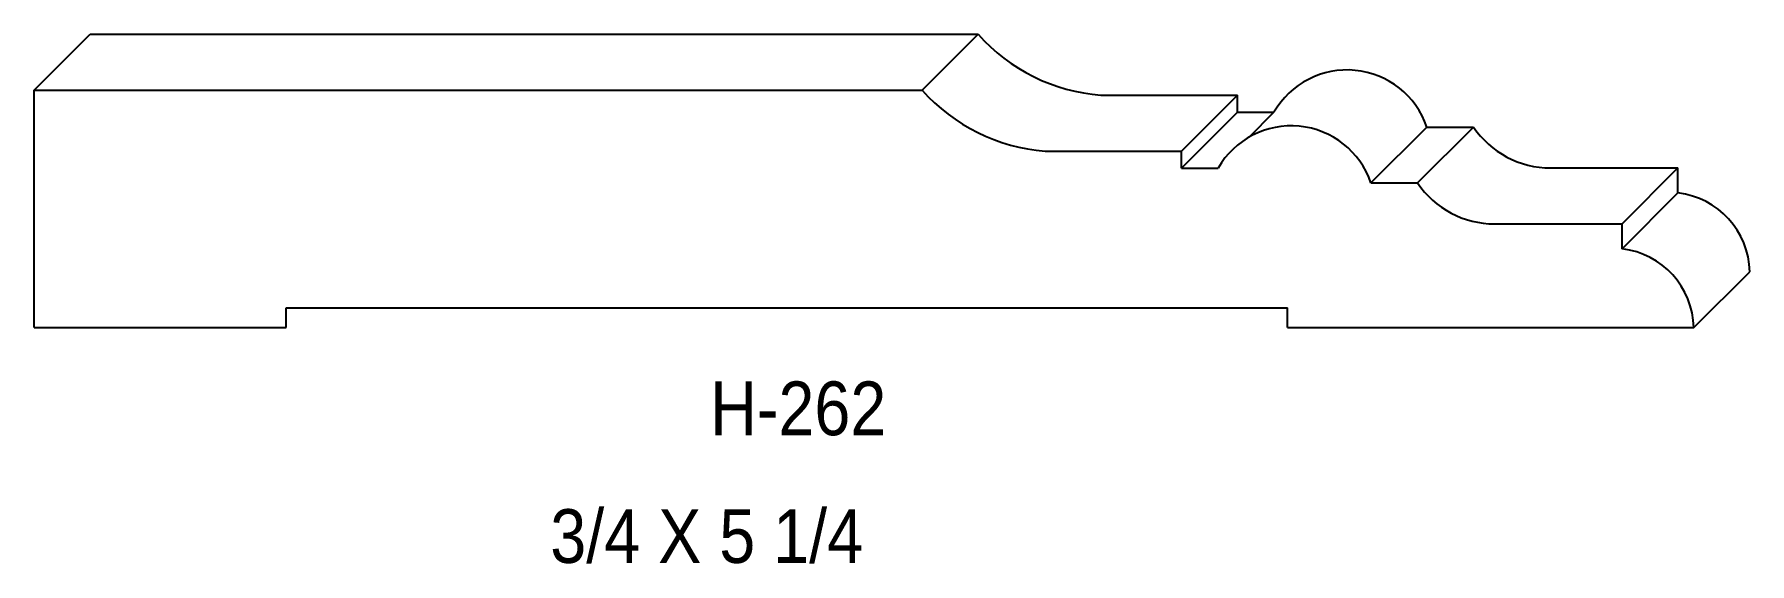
# Model space of a CAD drawing. Extents: x 80.01 to 85.44, y 152.98 to 154.66.
import ezdxf

# ---------------------------------------------------------------- set-up
doc = ezdxf.new("R2010")
doc.units = 0
doc.header["$LTSCALE"] = 5
doc.layers.add('PROFILE', color=7, linetype='CONTINUOUS')
doc.styles.add('TXT', font='TXT', dxfattribs={"height": 3.5})

msp = doc.modelspace()

# ---------------------------------------------------------------- linework, layer by layer
at = {"layer": 'PROFILE', "color": 1, "linetype": 'CONTINUOUS'}
for p, q in [((80.011, 154.4806), (80.1877, 154.6574)), ((80.1877, 154.6574), (82.9959, 154.6574)), ((82.8192, 154.4806), (82.9959, 154.6574)), ((80.011, 154.4806), (82.8192, 154.4806)), ((80.011, 153.7301), (80.011, 154.4806)), ((83.3845, 154.4648), (83.8165, 154.4648)), ((83.6398, 154.2881), (83.8165, 154.4648)), ((83.8165, 154.4109), (83.8165, 154.4648)), ((83.6398, 154.2342), (83.8165, 154.4109)), ((83.8165, 154.4109), (83.9317, 154.4109)), ((83.8532, 154.3325), (83.9317, 154.4109)), ((84.2386, 154.1875), (84.4153, 154.3642)), ((84.386, 154.1875), (84.5628, 154.3642)), ((84.4153, 154.3642), (84.5628, 154.3642)), ((83.2078, 154.2881), (83.6398, 154.2881)), ((83.6398, 154.2342), (83.6398, 154.2881)), ((83.6398, 154.2342), (83.7549, 154.2342)), ((84.8064, 154.2348), (85.2096, 154.2348)), ((85.0328, 154.0581), (85.2096, 154.2348)), ((85.2096, 154.1557), (85.2096, 154.2348)), ((84.2386, 154.1875), (84.386, 154.1875)), ((85.0328, 153.979), (85.2096, 154.1557)), ((84.6297, 154.0581), (85.0328, 154.0581)), ((85.0328, 153.979), (85.0328, 154.0581)), ((85.2596, 153.7301), (85.4364, 153.9068)), ((80.8078, 153.7301), (80.8078, 153.7921)), ((80.8078, 153.7921), (83.9745, 153.7921)), ((83.9745, 153.7301), (83.9745, 153.7921)), ((80.011, 153.7301), (80.8078, 153.7301)), ((83.9745, 153.7301), (85.2596, 153.7301))]:
    msp.add_line(p, q, dxfattribs=at)
for centre, major_axis, start_param, end_param in [((83.4294, 155.0439), (0, 0.5808), -3.984173, -3.218964), ((84.1629, 154.278), (0.2667, 0), 0.329095, 2.619876), ((83.2527, 154.8672), (0, 0.5808), -3.984173, -3.218964), ((83.9862, 154.1013), (0, 0.2667), -1.241702, 1.049079), ((84.8064, 154.5289), (0, 0.2941), -4.118059, -3.141593), ((84.6297, 154.3521), (0.2941, 0), -2.547263, -1.570796), ((85.1804, 153.9014), (0, 0.256), -1.549452, -0.114292), ((85.0036, 153.7246), (0, 0.256), -1.549452, -0.114292)]:
    msp.add_ellipse(centre, major_axis=major_axis, ratio=1, start_param=start_param, end_param=end_param, dxfattribs=at)

# ---------------------------------------------------------------- texts
at = {"layer": 'PROFILE', "color": 1, "linetype": 'CONTINUOUS', "style": 'TXT', "width": 0.9}
for s, height, p in [('H-262', 0.16996, (82.1486, 153.3898)), ('3/4 X 5 1/4', 0.169956, (81.6429, 152.986))]:
    msp.add_text(s, height=height, dxfattribs=at).set_placement(p)

doc.saveas('drawing.dxf')
